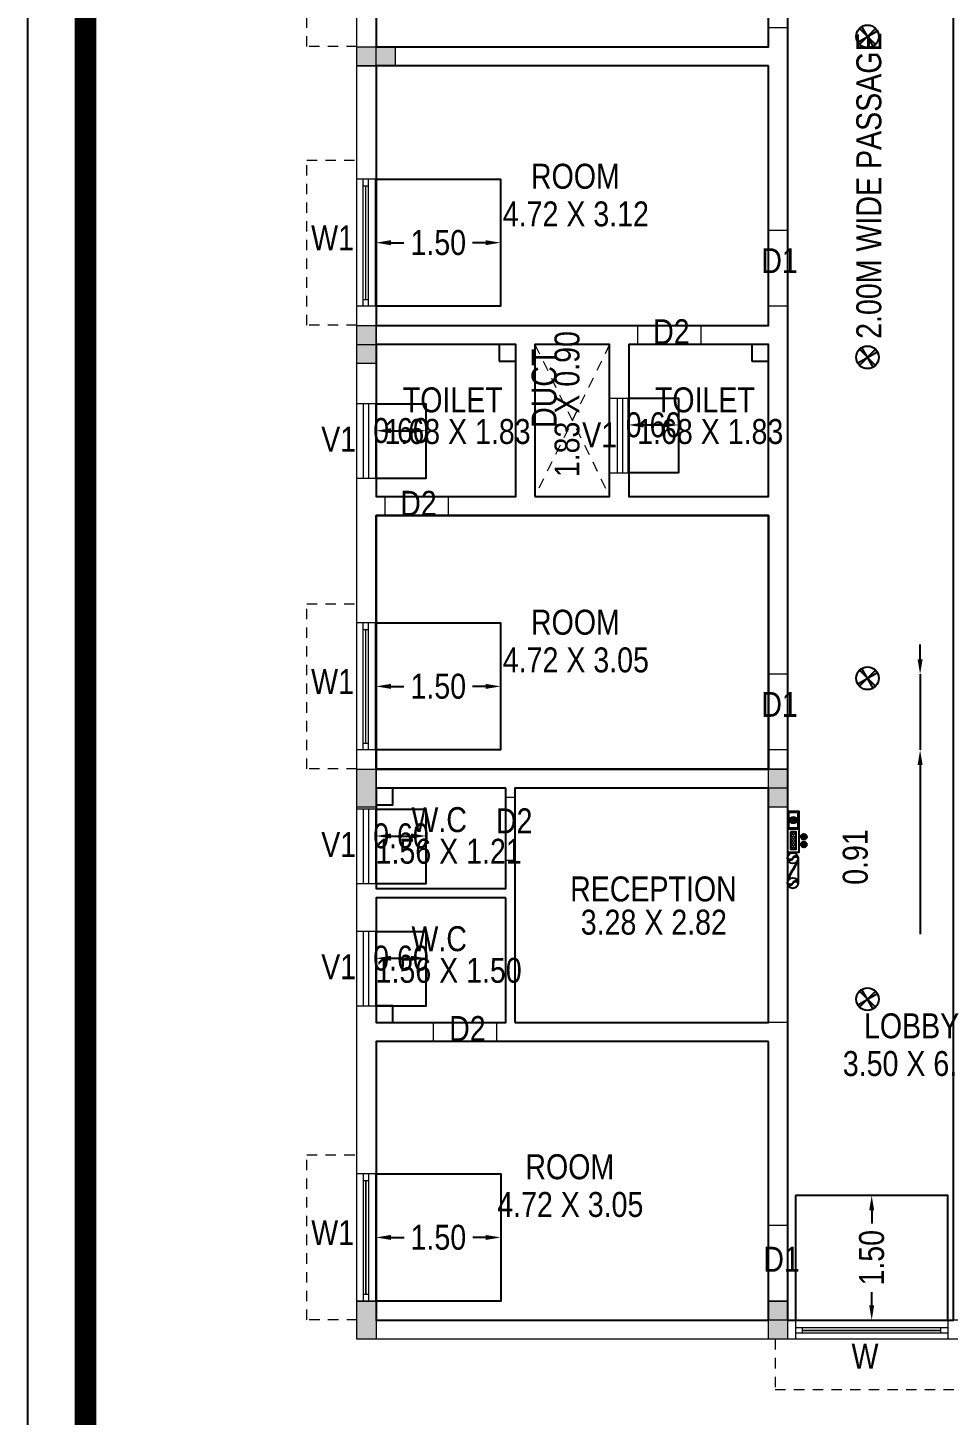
# Model space of a CAD drawing. Header units: metres. Extents: x 3750 to 6203, y 1588 to 3614.
# Drawn here: x 3757.34 to 3768.42, y 1780.73 to 1797.42 of the extents above; entities that cross this region are included whole.
import ezdxf

# ---------------------------------------------------------------- set-up
doc = ezdxf.new("R2010")
doc.units = ezdxf.units.M
doc.linetypes.add('HIDDEN2', pattern=[0.1875, 0.125, -0.0625])
for name, color, linetype in [('00', 7, 'Continuous'), ('BLK_4_FLR_2_BLT_UP_AREA_DEDUCT', 3, 'Continuous'), ('BLK_4_FLR_2_CARPET_AREA', 14, 'Continuous'), ('BLK_4_FLR_2_EXIT_WIDTH_DOOR', 2, 'Continuous'), ('BLK_4_FLR_2_REGULAR_ROOM_1', 2, 'Continuous'), ('BLK_4_FLR_2_ROOM_1_LIGHT_VENTILATION_1', 2, 'Continuous'), ('BLK_4_FLR_2_WASH', 30, 'Continuous'), ('BLK_4_FLR_2_WATER_CLOSET', 30, 'Continuous'), ('VPORTS', 6, 'Continuous')]:
    doc.layers.add(name, color=color, linetype=linetype)
doc.styles.get("Standard").update_dxf_attribs({"font": 'swissc.ttf'})
doc.styles.add('style2a', font='swissc.ttf')
doc.dimstyles.new('ISO-25', dxfattribs={"dimtxt": 0.6, "dimasz": 0.18, "dimexe": 1.25, "dimexo": 0.625, "dimtad": 1, "dimdsep": 46, "dimtxsty": 'Standard', "dimcen": 0.18, "dimse1": 1, "dimse2": 1, "dimadec": 0, "dimazin": 0, "dimtfac": 1, "dimtmove": 0, "dimatfit": 3, "dimfxl": 0, "dimarcsym": 0})
doc.dimstyles.get("Standard").update_dxf_attribs({"dimtxt": 0.3, "dimasz": 0.18, "dimexe": 0.18, "dimexo": 0.0625, "dimgap": 0.09, "dimtad": 0, "dimzin": 0, "dimdsep": 46, "dimtxsty": 'style2a', "dimcen": 0.09, "dimse1": 1, "dimse2": 1, "dimadec": 0, "dimazin": 0, "dimtfac": 1, "dimtofl": 0, "dimtmove": 0, "dimatfit": 3, "dimfxl": 0, "dimtolj": 1, "dimtzin": 0, "dimarcsym": 0})

# ---------------------------------------------------------------- blocks, each defined once
blk = doc.blocks.new('*D215')
at = {"layer": 'BLK_4_FLR_2_ROOM_1_LIGHT_VENTILATION_1', "color": 0, "lineweight": -2}
blk.add_line((3761.712405514102, 1786.229813071622), (3761.952405514101, 1786.229813071622), dxfattribs=at)
at = {"layer": 'BLK_4_FLR_2_ROOM_1_LIGHT_VENTILATION_1', "color": 0}
for points in [[(3761.712405514102, 1786.259813071622), (3761.712405514102, 1786.199813071622), (3761.532405514103, 1786.229813071622)], [(3761.952405514101, 1786.259813071622), (3761.952405514101, 1786.199813071622), (3762.132405514102, 1786.229813071622)]]:
    blk.add_solid(points, dxfattribs=at)
at = {"layer": 'Defpoints', "color": 0}
for p in [(3762.132405514102, 1786.229813071622), (3761.532405514103, 1786.103084249519, 3.668906841115132), (3762.132405514102, 1786.103084249519, 3.668906841115132)]:
    blk.add_point(p, dxfattribs=at)
at = {"layer": 'BLK_4_FLR_2_ROOM_1_LIGHT_VENTILATION_1', "color": 0, "insert": (3761.832405514101, 1786.229813071622), "char_height": 0.3, "attachment_point": 5, "style": 'style2a'}
blk.add_mtext('\\A1;0.60', dxfattribs=at)
blk = doc.blocks.new('*D216')
at = {"layer": 'BLK_4_FLR_2_ROOM_1_LIGHT_VENTILATION_1', "color": 0, "lineweight": -2}
blk.add_line((3761.712405514102, 1787.700270637841), (3761.952405514101, 1787.700270637841), dxfattribs=at)
at = {"layer": 'BLK_4_FLR_2_ROOM_1_LIGHT_VENTILATION_1', "color": 0}
for points in [[(3761.712405514102, 1787.730270637841), (3761.712405514102, 1787.670270637842), (3761.532405514103, 1787.700270637841)], [(3761.952405514101, 1787.730270637841), (3761.952405514101, 1787.670270637842), (3762.132405514102, 1787.700270637841)]]:
    blk.add_solid(points, dxfattribs=at)
at = {"layer": 'Defpoints', "color": 0}
for p in [(3761.532405514103, 1787.573541815739, 3.668906841115132), (3762.132405514102, 1787.700270637841), (3762.132405514102, 1787.573541815739, 3.668906841115132)]:
    blk.add_point(p, dxfattribs=at)
at = {"layer": 'BLK_4_FLR_2_ROOM_1_LIGHT_VENTILATION_1', "color": 0, "insert": (3761.832405514101, 1787.700270637841), "char_height": 0.3, "attachment_point": 5, "style": 'style2a'}
blk.add_mtext('\\A1;0.60', dxfattribs=at)
blk = doc.blocks.new('*D217')
at = {"layer": 'BLK_4_FLR_2_ROOM_1_LIGHT_VENTILATION_1', "color": 0, "lineweight": -2}
blk.add_line((3761.712405514094, 1792.57522975847), (3761.952405514096, 1792.57522975847), dxfattribs=at)
at = {"layer": 'BLK_4_FLR_2_ROOM_1_LIGHT_VENTILATION_1', "color": 0}
for points in [[(3761.712405514094, 1792.60522975847), (3761.712405514094, 1792.54522975847), (3761.532405514095, 1792.57522975847)], [(3761.952405514096, 1792.60522975847), (3761.952405514096, 1792.54522975847), (3762.132405514098, 1792.57522975847)]]:
    blk.add_solid(points, dxfattribs=at)
at = {"layer": 'Defpoints', "color": 0}
for p in [(3762.132405514098, 1792.57522975847), (3761.532405514095, 1792.448500936368, 3.668906841115462), (3762.132405514098, 1792.448500936368, 3.668906841115462)]:
    blk.add_point(p, dxfattribs=at)
at = {"layer": 'BLK_4_FLR_2_ROOM_1_LIGHT_VENTILATION_1', "color": 0, "insert": (3761.832405514095, 1792.57522975847), "char_height": 0.3, "attachment_point": 5, "style": 'style2a'}
blk.add_mtext('\\A1;0.60', dxfattribs=at)
blk = doc.blocks.new('*D218')
at = {"layer": 'BLK_4_FLR_2_ROOM_1_LIGHT_VENTILATION_1', "color": 0, "lineweight": -2}
blk.add_line((3764.751812908524, 1792.644291120927), (3764.991812908525, 1792.644291120927), dxfattribs=at)
at = {"layer": 'BLK_4_FLR_2_ROOM_1_LIGHT_VENTILATION_1', "color": 0}
for points in [[(3764.751812908524, 1792.674291120928), (3764.751812908524, 1792.614291120927), (3764.571812908524, 1792.644291120927)], [(3764.991812908525, 1792.674291120928), (3764.991812908525, 1792.614291120927), (3765.171812908525, 1792.644291120927)]]:
    blk.add_solid(points, dxfattribs=at)
at = {"layer": 'Defpoints', "color": 0}
for p in [(3765.171812908525, 1792.644291120927), (3764.571812908524, 1792.517562298825, 3.668906841115464), (3765.171812908525, 1792.517562298825, 3.668906841115464)]:
    blk.add_point(p, dxfattribs=at)
at = {"layer": 'BLK_4_FLR_2_ROOM_1_LIGHT_VENTILATION_1', "color": 0, "insert": (3764.871812908524, 1792.644291120927), "char_height": 0.3, "attachment_point": 5, "style": 'style2a'}
blk.add_mtext('\\A1;0.60', dxfattribs=at)
blk = doc.blocks.new('*D223')
at = {"layer": 'BLK_4_FLR_2_ROOM_1_LIGHT_VENTILATION_1', "color": 0, "lineweight": -2}
for p, q in [((3761.711006708095, 1794.836660264484), (3761.867240474329, 1794.836660264484)), ((3762.851006708096, 1794.836660264484), (3762.694772941863, 1794.836660264484))]:
    blk.add_line(p, q, dxfattribs=at)
at = {"layer": 'BLK_4_FLR_2_ROOM_1_LIGHT_VENTILATION_1', "color": 0}
for points in [[(3761.711006708095, 1794.866660264484), (3761.711006708095, 1794.806660264484), (3761.531006708096, 1794.836660264484)], [(3762.851006708096, 1794.866660264484), (3762.851006708096, 1794.806660264484), (3763.031006708096, 1794.836660264484)]]:
    blk.add_solid(points, dxfattribs=at)
at = {"layer": 'Defpoints', "color": 0}
for p in [(3761.531006708096, 1794.836660264484, 3.668906841115462), (3763.031006708096, 1794.836660264484, 3.668906841115462), (3763.031006708096, 1794.836660264484)]:
    blk.add_point(p, dxfattribs=at)
at = {"layer": 'BLK_4_FLR_2_ROOM_1_LIGHT_VENTILATION_1', "color": 0, "insert": (3762.281006708096, 1794.836660264484), "char_height": 0.3, "attachment_point": 5, "style": 'style2a'}
blk.add_mtext('\\A1;1.50', dxfattribs=at)
blk = doc.blocks.new('*D224')
at = {"layer": 'BLK_4_FLR_2_ROOM_1_LIGHT_VENTILATION_1', "color": 0, "lineweight": -2}
for p, q in [((3761.711006708085, 1789.499850510883), (3761.867240474319, 1789.499850510883)), ((3762.851006708085, 1789.499850510883), (3762.694772941851, 1789.499850510883))]:
    blk.add_line(p, q, dxfattribs=at)
at = {"layer": 'BLK_4_FLR_2_ROOM_1_LIGHT_VENTILATION_1', "color": 0}
for points in [[(3761.711006708085, 1789.529850510882), (3761.711006708085, 1789.469850510883), (3761.531006708085, 1789.499850510883)], [(3762.851006708085, 1789.529850510882), (3762.851006708085, 1789.469850510883), (3763.031006708085, 1789.499850510883)]]:
    blk.add_solid(points, dxfattribs=at)
at = {"layer": 'Defpoints', "color": 0}
for p in [(3761.531006708085, 1789.499850510883, 3.668906841115462), (3763.031006708085, 1789.499850510883, 3.668906841115462), (3763.031006708085, 1789.499850510883)]:
    blk.add_point(p, dxfattribs=at)
at = {"layer": 'BLK_4_FLR_2_ROOM_1_LIGHT_VENTILATION_1', "color": 0, "insert": (3762.281006708085, 1789.499850510883), "char_height": 0.3, "attachment_point": 5, "style": 'style2a'}
blk.add_mtext('\\A1;1.50', dxfattribs=at)
blk = doc.blocks.new('*D225')
at = {"layer": 'BLK_4_FLR_2_ROOM_1_LIGHT_VENTILATION_1', "color": 0, "lineweight": -2}
for p, q in [((3761.7124055141, 1782.871833642908), (3761.868639280333, 1782.871833642908)), ((3762.852405514099, 1782.871833642908), (3762.696171747865, 1782.871833642908))]:
    blk.add_line(p, q, dxfattribs=at)
at = {"layer": 'BLK_4_FLR_2_ROOM_1_LIGHT_VENTILATION_1', "color": 0}
for points in [[(3761.7124055141, 1782.901833642908), (3761.7124055141, 1782.841833642908), (3761.532405514099, 1782.871833642908)], [(3762.852405514099, 1782.901833642908), (3762.852405514099, 1782.841833642908), (3763.032405514099, 1782.871833642908)]]:
    blk.add_solid(points, dxfattribs=at)
at = {"layer": 'Defpoints', "color": 0}
for p in [(3761.532405514099, 1782.871833642908, 3.668906841115462), (3763.032405514099, 1782.871833642908, 3.668906841115462), (3763.032405514099, 1782.871833642908)]:
    blk.add_point(p, dxfattribs=at)
at = {"layer": 'BLK_4_FLR_2_ROOM_1_LIGHT_VENTILATION_1', "color": 0, "insert": (3762.282405514099, 1782.871833642908), "char_height": 0.3, "attachment_point": 5, "style": 'style2a'}
blk.add_mtext('\\A1;1.50', dxfattribs=at)
blk = doc.blocks.new('*D227')
at = {"layer": 'BLK_4_FLR_2_ROOM_1_LIGHT_VENTILATION_1', "color": 0, "lineweight": -2}
for p, q in [((3767.496354029427, 1783.197232423709), (3767.496354029427, 1783.040998657475)), ((3767.496354029427, 1782.057232423708), (3767.496354029427, 1782.213466189943))]:
    blk.add_line(p, q, dxfattribs=at)
at = {"layer": 'BLK_4_FLR_2_ROOM_1_LIGHT_VENTILATION_1', "color": 0}
for points in [[(3767.466354029425, 1783.197232423709), (3767.526354029427, 1783.197232423709), (3767.496354029427, 1783.37723242371)], [(3767.466354029425, 1782.057232423708), (3767.526354029427, 1782.057232423708), (3767.496354029427, 1781.877232423708)]]:
    blk.add_solid(points, dxfattribs=at)
at = {"layer": 'Defpoints', "color": 0}
for p in [(3767.496354029385, 1783.37723242371, 3.668906841115433), (3767.496354029385, 1781.877232423708, 3.668906841115433), (3767.496354029427, 1781.877232423708)]:
    blk.add_point(p, dxfattribs=at)
at = {"layer": 'BLK_4_FLR_2_ROOM_1_LIGHT_VENTILATION_1', "color": 0, "insert": (3767.496354029425, 1782.627232423707), "char_height": 0.3, "attachment_point": 5, "rotation": 90, "style": 'style2a'}
blk.add_mtext('\\A1;1.50', dxfattribs=at)
blk = doc.blocks.new('*D304')
at = {"layer": 'BLK_4_FLR_2_EXIT_WIDTH_DOOR', "color": 0, "lineweight": -2}
for p, q in [((3768.079179126369, 1789.825242674043), (3768.079179126369, 1790.005242674042)), ((3768.079179126369, 1789.645242674042), (3768.079179126369, 1788.735242674043)), ((3768.079179126369, 1788.555242674042), (3768.079179126369, 1786.520372544172))]:
    blk.add_line(p, q, dxfattribs=at)
at = {"layer": 'BLK_4_FLR_2_EXIT_WIDTH_DOOR', "color": 0}
for points in [[(3768.049179126368, 1789.825242674043), (3768.109179126369, 1789.825242674043), (3768.079179126369, 1789.645242674042)], [(3768.049179126368, 1788.555242674042), (3768.109179126369, 1788.555242674042), (3768.079179126369, 1788.735242674043)]]:
    blk.add_solid(points, dxfattribs=at)
at = {"layer": 'Defpoints', "color": 0}
for p in [(3768.481630812491, 1789.645242674042, 3.668906841115462), (3768.079179126369, 1788.735242674043), (3768.481630812491, 1788.735242674043, 3.668906841115462)]:
    blk.add_point(p, dxfattribs=at)
at = {"layer": 'BLK_4_FLR_2_EXIT_WIDTH_DOOR', "color": 0, "insert": (3767.300185619876, 1787.447807609106), "char_height": 0.3, "attachment_point": 5, "rotation": 90}
blk.add_mtext('0.91', dxfattribs=at)
blk = doc.blocks.new('siern')
blk.add_hatch(color=5).paths.add_polyline_path([(-0.1593222198534196, 4.061119889346909, -0.050918795279975), (-2.084215844903134, 0.0151086477926867, 0.0925672966546958), (-4.033540109677136, -4.074294274310353, -0.0032073073232835), (-4.026732467605971, -4.061119889249931, -0.0483688946395163), (-3.836825126619751, -3.704532133112332, -0.0178884246563004), (-1.736111600250296, -0.1050856800138717, 0.1175623139878069)])
at = {"layer": 'VPORTS', "lineweight": 18}
h = blk.add_hatch(color=20, dxfattribs=at)
edge = h.paths.add_edge_path()
edge.add_arc((-3.003242993894826, 5.125836620620271), 1.15591213153334, 152.305571092109, 342.6944289075761)
edge.add_arc((-1.069537870018141, 4.324869732675344), 0.947658435111645, -16.15980825423901, 151.159808253957, ccw=False)
edge.add_arc((-1.182811693612317, 4.598336933856721), 1.155912131525198, 332.3055710921348, 522.6944289076076)
edge.add_arc((-3.116516817488141, 5.399303821803434), 0.9476584351198534, 163.8401917457499, 331.159808253898, ccw=False)
h = blk.add_hatch(color=20, dxfattribs=at)
edge = h.paths.add_edge_path()
edge.add_arc((-3.003242993894497, -4.598336933864606), 1.155912131531942, 152.3055710922763, 342.6944289077433)
edge.add_arc((-1.069537870018141, -5.399303821805893), 0.947658435111645, -16.15980825423901, 151.159808253957, ccw=False)
edge.add_arc((-1.182811693611987, -5.125836620620876), 1.155912131526594, 332.3055710919675, 522.6944289074403)
edge.add_arc((-3.116516817488947, -4.324869732677806), 0.9476584351170516, 163.8401917461589, 331.1598082543069, ccw=False)
at = {"color": 1}
for points in [[(-4.186054687499563, -4.862086777240619), (-4.186054687499563, 4.862086777240619)], [(0, -4.862086777240619), (0, 4.862086777240619)]]:
    blk.add_lwpolyline(points, dxfattribs=at)
at = {"color": 5}
blk.add_lwpolyline([(-0.1593222198534196, 4.061119889346909, -0.050918795279975), (-2.084215844903134, 0.0151086477926867, 0.0925672966540532), (-4.033540109669047, -4.074294274279964, -0.0196862209365316), (-1.736111600250296, -0.1050856800138717, 0.1175623139878069)], format="xyb", close=True, dxfattribs=at)
at = {"layer": 'VPORTS', "color": 251, "lineweight": 18}
for points in [[(-4.026732467633336, 5.663053665186451, 1.095032819744272), (-1.899656831361426, 4.781990088442399, -0.8950427931265029), (-0.159322219880778, 4.061119889294785, 1.095032819744327), (-2.286397856138135, 4.942183466031565, -0.8950427931261273)], [(-4.026732467633336, -4.061119889302061, 1.095032819744272), (-1.899656831361426, -4.942183466038841, -0.8950427931265029), (-0.159322219880778, -5.663053665186451, 1.095032819744327), (-2.286397856138135, -4.781990088442399, -0.8950427931261273)]]:
    blk.add_lwpolyline(points, format="xyb", close=True, dxfattribs=at)
at = {"layer": 'VPORTS'}
for centre in [(-2.093027343749779, 4.862086777240619), (-2.093027343749779, -4.862086777240619)]:
    blk.add_circle(centre, 2.09302734375, dxfattribs=at)
at = {"layer": 'VPORTS', "lineweight": 18}
blk.add_circle((-2.093027343749779, -4.862086777240619), 2.09302734375, dxfattribs=at)
blk = doc.blocks.new('EmerLight')
h = blk.add_hatch(color=1)
edge = h.paths.add_edge_path()
edge.add_arc((0, 12.75), 2.25, 0, 360)
h = blk.add_hatch(color=1)
edge = h.paths.add_edge_path()
edge.add_arc((6, 12.75), 2.25, 0, 360)
at = {"lineweight": 18}
h = blk.add_hatch(dxfattribs=at)
h.set_pattern_fill('HONEY', color=145, scale=7.5, style=0)
h.set_pattern_definition([(0, (-23575.41711731013, -1310.215376773727), (1.40625, 0.8118988124999997), [0.9375, -1.875]), (120, (-23575.41711731013, -1310.215376773727), (-1.406249996927416, 0.8118988178218671), [0.9374999999999996, -1.874999999999999]), (59.99999999999999, (-23575.41711731013, -1310.215376773727), (3.0725816e-09, 1.623797630321865), [-1.875, 0.9375])])
h.paths.add_polyline_path([(-3.75, 2.25), (9.75, 2.25), (9.75, 6.75), (-3.75, 6.75)])
for points in [[(-0.375, 9), (0.375, 9), (0.375, 10.53147008133764, -0.083920216900384), (-0.375, 10.53147008133764)], [(6.375, 10.53147008133764, -0.083920216900384), (5.625, 10.53147008133764), (5.625, 9), (6.375, 9)]]:
    blk.add_hatch(color=171).paths.add_polyline_path(points)
at = {"color": 5}
for points in [[(-6, 0), (12, 0), (12, 9), (-6, 9)], [(-3.75, 2.25), (9.75, 2.25), (9.75, 6.75), (-3.75, 6.75)]]:
    blk.add_lwpolyline(points, close=True, dxfattribs=at)
at = {"color": 171}
for points in [[(-0.375, 10.53147008133766), (-0.375, 9)], [(0.375, 10.53147008133766), (0.375, 9)], [(5.625, 10.53147008133766), (5.625, 9)], [(6.375, 10.53147008133766), (6.375, 9)]]:
    blk.add_lwpolyline(points, dxfattribs=at)
at = {"color": 1}
for centre in [(0, 12.75), (6, 12.75)]:
    blk.add_circle(centre, 2.25, dxfattribs=at)
blk = doc.blocks.new('switch1')
for points in [[(-7.875, 10.34466991411068), (-7.5, 9.96966991411068), (-7.5, 2.030330085889318), (-7.875, 1.655330085889318)], [(7.344669914111362, 10.87500000000051), (6.969669914111362, 10.5), (-6.969669914111362, 10.50000000000051), (-7.344669914111362, 10.875)], [(-7.344669914111362, 1.124999999999487), (-6.969669914111362, 1.5), (6.969669914111362, 1.499999999999485), (7.344669914111362, 1.125)], [(7.875, 1.655330085889318), (7.5, 2.030330085889318), (7.5, 9.96966991411068), (7.875, 10.34466991411068)]]:
    blk.add_hatch(color=254).paths.add_polyline_path(points)
h = blk.add_hatch(color=20)
edge = h.paths.add_edge_path()
edge.add_arc((0, 6), 3.75, 0, 360)
edge = h.paths.add_edge_path(flags=17)
edge.add_arc((0, 6), 2.25, 0, 360)
h = blk.add_hatch()
h.set_pattern_fill('ANSI31', color=1, scale=0.3, style=0)
h.set_pattern_definition([(45, (0, 0), (-0.6735192090801866, 0.6735192090801866), [])])
edge = h.paths.add_edge_path()
edge.add_arc((0, 6), 2.25, 0, 360)
at = {"color": 7, "lineweight": 25}
blk.add_lwpolyline([(-9, 0), (9, 0), (9, 12), (-9, 12)], close=True, dxfattribs=at)
at = {"color": 7, "lineweight": 20}
for points in [[(-7.875, 10.34466991411068), (-7.5, 9.96966991411068), (-7.5, 2.030330085889318), (-7.875, 1.655330085889318)], [(7.344669914111362, 10.87500000000051), (6.969669914111362, 10.5), (-6.969669914111362, 10.50000000000051), (-7.344669914111362, 10.875)], [(-7.344669914111362, 1.124999999999487), (-6.969669914111362, 1.5), (6.969669914111362, 1.499999999999485), (7.344669914111362, 1.125)], [(7.875, 1.655330085889318), (7.5, 2.030330085889318), (7.5, 9.96966991411068), (7.875, 10.34466991411068)]]:
    blk.add_lwpolyline(points, close=True, dxfattribs=at)
at = {"color": 20, "lineweight": 5}
for radius in [3.75, 2.25]:
    blk.add_circle((0, 6), radius, dxfattribs=at)
blk = doc.blocks.new('auto-sprinkler')
at = {"layer": '00'}
h = blk.add_hatch(color=161, dxfattribs=at)
h.dxf.hatch_style = 1
h.paths.add_polyline_path([(5.82e-14, -1.293e-13), (-0.0750000000000014, 0.1299038105677039, 0.0655434628151658), (-0.106066017177958, 0.1060660171780574)])
h.paths.add_polyline_path([(-1.805e-13, -6.54e-14), (0.1299038105676527, 0.0749999999999943, 0.0655434628153172), (0.1060660171779424, 0.1060660171780148)])
h.paths.add_polyline_path([(0.0749999999999432, -0.1299038105676598, 0.0655434628150144), (0.1060660171778358, -0.1060660171780774), (5.83e-14, -1.293e-13)])
h.paths.add_polyline_path([(-0.129903810567711, -0.0749999999999502, 0.0655434628151658), (-0.1060660171780645, -0.1060660171779068), (-1.804e-13, -6.53e-14)])
at = {"layer": '00', "color": 170}
for points in [[(-0.1299038105676409, -0.0749999999999098), (0.1299038105675827, 0.0749999999999538)], [(-0.1060660171781656, -0.1060660171780079), (0.1060660171777663, 0.1060660171778387)], [(0.1060660171777663, -0.1060660171780079), (-0.1060660171778245, 0.106066017177924)], [(0.0749999999999027, -0.1299038105675898), (-0.0749999999999609, 0.1299038105676338)]]:
    blk.add_lwpolyline(points, dxfattribs=at)
blk.add_circle((-2.91e-14, 2.2e-14), 0.15, dxfattribs=at)

msp = doc.modelspace()

# ---------------------------------------------------------------- hatches: boundary and pattern name
at = {"lineweight": 18, "ltscale": 10}
h = msp.add_hatch(color=256, dxfattribs=at)
h.dxf.hatch_style = 1
h.paths.add_polyline_path([(3761.302405514099, 1797.192063513308), (3761.302405514099, 1796.962063513305), (3761.762405514101, 1796.962063513305), (3761.762405514101, 1797.192063513308)])
h = msp.add_hatch(color=256, dxfattribs=at)
h.dxf.hatch_style = 1
h.paths.add_polyline_path([(3761.302405514099, 1793.382055893309), (3761.532405514103, 1793.382055893309), (3761.532405514103, 1793.842055893309), (3761.302405514099, 1793.842055893309)])
h = msp.add_hatch(color=256, dxfattribs=at)
h.dxf.hatch_style = 1
h.paths.add_polyline_path([(3761.302405514092, 1788.045246139708), (3761.532405514095, 1788.045246139708), (3761.532405514095, 1788.505246139707), (3761.302405514092, 1788.505246139707)])
h = msp.add_hatch(color=256, dxfattribs=at)
h.dxf.hatch_style = 1
h.paths.add_polyline_path([(3766.254015877282, 1788.045246139708), (3766.484015877285, 1788.045246139708), (3766.484015877285, 1788.505246139707), (3766.254015877282, 1788.505246139707)])
h = msp.add_hatch(color=256, dxfattribs=at)
h.dxf.hatch_style = 1
h.paths.add_polyline_path([(3761.302405514092, 1781.647232423707), (3761.532405514095, 1781.647232423707), (3761.532405514095, 1782.107232423707), (3761.302405514092, 1782.107232423707)])
h = msp.add_hatch(color=256, dxfattribs=at)
h.dxf.hatch_style = 1
h.paths.add_polyline_path([(3766.254015877282, 1781.647232423707), (3766.484015877285, 1781.647232423707), (3766.484015877285, 1782.107232423707), (3766.254015877282, 1782.107232423707)])

# ---------------------------------------------------------------- linework, layer by layer
for p, q in [((3761.302405514099, 1781.647232423707, 3.668906841115462), (3761.302405514099, 1806.031281191708, 3.668906841115462)), ((3761.532405514106, 1791.785242674041, 3.668906841115462), (3761.532405514103, 1802.297881857742, 3.668906841115462)), ((3766.254015877292, 1797.192063513308, 3.668906841115462), (3766.254015877286, 1797.422063513308, 3.668906841115462)), ((3766.484015877278, 1797.422063513308, 3.668906841115462), (3766.254015877292, 1797.422063513308, 3.668906841115462)), ((3766.484015877281, 1794.982055893308, 3.668906841115462), (3766.484015877278, 1797.422063513308, 3.668906841115462)), ((3761.302405514099, 1797.192063513308, 3.668906841115462), (3766.254015877289, 1797.192063513308, 3.668906841115462)), ((3761.302405514099, 1796.962063513309, 3.668906841115462), (3766.254015877289, 1796.962063513309, 3.668906841115462)), ((3766.254015877292, 1794.982055893308, 3.668906841115462), (3766.254015877292, 1796.962063513309, 3.668906841115462)), ((3766.484015877281, 1794.982055893308, 3.668906841115462), (3766.254015877297, 1794.982055893308, 3.668906841115462)), ((3766.254015877292, 1793.842055893309, 3.668906841115462), (3766.254015877292, 1794.07205589331, 3.668906841115462)), ((3766.484015877278, 1794.07205589331, 3.668906841115462), (3766.254015877292, 1794.07205589331, 3.668906841115462)), ((3766.484015877281, 1789.645242674042, 3.668906841115462), (3766.484015877281, 1794.07205589331, 3.668906841115462)), ((3761.302405514099, 1793.842055893309, 3.668906841115462), (3764.683210695707, 1793.842055893309, 3.668906841115462)), ((3764.683210695696, 1793.612055893309, 3.668906841115462), (3764.683210695704, 1793.842055893309, 3.668906841115462)), ((3765.443210695702, 1793.842055893309, 3.668906841115462), (3766.254015877286, 1793.842055893309, 3.668906841115462)), ((3765.443210695698, 1793.612055893309, 3.668906841115462), (3765.443210695702, 1793.842055893309, 3.668906841115462)), ((3761.302405514099, 1793.612055893309, 3.668906841115462), (3763.213210695704, 1793.612055893309, 3.668906841115462)), ((3763.213210695699, 1791.785242674041, 3.668906841115462), (3763.213210695699, 1793.612055893309, 3.668906841115462)), ((3763.443210695704, 1793.612055893309, 3.668906841115462), (3764.343210695703, 1793.612055893309, 3.668906841115462)), ((3763.443210695697, 1791.785242674041, 3.668906841115462), (3763.443210695697, 1793.612055893309, 3.668906841115462)), ((3764.343210695701, 1791.785242674041, 3.668906841115462), (3764.343210695701, 1793.612055893309, 3.668906841115462)), ((3764.573210695703, 1793.612055893309, 3.668906841115462), (3764.683210695693, 1793.612055893309, 3.668906841115462)), ((3764.573210695699, 1791.785242674041, 3.668906841115462), (3764.573210695699, 1793.612055893309, 3.668906841115462)), ((3765.443210695698, 1793.612055893309, 3.668906841115462), (3766.254015877286, 1793.612055893309, 3.668906841115462)), ((3766.254015877297, 1791.785242674041, 3.668906841115462), (3766.254015877292, 1793.612055893309, 3.668906841115462)), ((3761.642405514095, 1791.785242674041, 3.668906841115462), (3761.532405514095, 1791.785242674041, 3.668906841115462)), ((3761.642405514098, 1791.555242674041, 3.668906841115462), (3761.642405514098, 1791.785242674041, 3.668906841115462)), ((3763.213210695699, 1791.785242674041, 3.668906841115462), (3762.402405514093, 1791.785242674041, 3.668906841115462)), ((3762.402405514083, 1791.555242674041, 3.668906841115462), (3762.40240551409, 1791.785242674041, 3.668906841115462)), ((3764.343210695701, 1791.785242674041, 3.668906841115462), (3763.443210695704, 1791.785242674041, 3.668906841115462)), ((3766.254015877292, 1791.785242674041, 3.668906841115462), (3764.573210695696, 1791.785242674041, 3.668906841115462)), ((3761.532405514103, 1787.067232423708, 3.668906841115462), (3761.532405514106, 1791.555242674041, 3.668906841115462)), ((3761.642405514098, 1791.555242674041, 3.668906841115462), (3761.532405514095, 1791.555242674041, 3.668906841115462)), ((3766.254015877292, 1791.555242674041, 3.668906841115462), (3762.402405514079, 1791.555242674041, 3.668906841115462)), ((3766.254015877297, 1789.645242674042, 3.668906841115462), (3766.254015877297, 1791.555242674041, 3.668906841115462)), ((3766.484015877281, 1789.645242674042, 3.668906841115462), (3766.254015877297, 1789.645242674042, 3.668906841115462)), ((3766.254015877292, 1788.045246139708, 3.668906841115462), (3766.254015877297, 1788.735242674041, 3.668906841115462)), ((3766.484015877278, 1788.735242674041, 3.668906841115462), (3766.254015877292, 1788.735242674041, 3.668906841115462)), ((3766.484015877281, 1788.045246139708, 3.668906841115462), (3766.484015877281, 1788.735242674041, 3.668906841115462)), ((3766.484015877285, 1788.505242674042, 3.668906841115462), (3761.532405514095, 1788.505242674042, 3.668906841115462)), ((3763.094015877296, 1788.275242674042, 3.668906841115462), (3761.532405514103, 1788.275242674042, 3.668906841115462)), ((3763.094015877296, 1788.165242674042, 3.668906841115462), (3763.094015877296, 1788.275242674042, 3.668906841115462)), ((3763.204015877297, 1788.165242674042, 3.668906841115462), (3763.204015877297, 1788.275242674042, 3.668906841115462)), ((3766.484015877285, 1788.275242674042, 3.668906841115462), (3763.204015877297, 1788.275242674042, 3.668906841115462)), ((3763.204015877297, 1788.165242674042, 3.668906841115462), (3763.094015877296, 1788.165242674042, 3.668906841115462)), ((3763.094015877296, 1787.067232423708, 3.668906841115462), (3763.094015877296, 1787.405242674042, 3.668906841115462)), ((3763.204015877283, 1787.405242674042, 3.668906841115462), (3763.094015877296, 1787.405242674042, 3.668906841115462)), ((3763.204015877294, 1785.457232423712, 3.668906841115462), (3763.204015877291, 1787.405242674042, 3.668906841115462)), ((3763.094015877289, 1787.067232423708, 3.668906841115462), (3761.532405514103, 1787.067232423708, 3.668906841115462)), ((3763.094015877289, 1786.957232423709, 3.668906841115462), (3761.532405514103, 1786.957232423709, 3.668906841115462)), ((3761.532405514103, 1785.457232423709, 3.668906841115462), (3761.532405514103, 1786.957232423709, 3.668906841115462)), ((3763.094015877292, 1785.457232423712, 3.668906841115462), (3763.094015877296, 1786.957232423709, 3.668906841115462)), ((3762.224015877301, 1785.457232423709, 3.668906841115462), (3761.532405514103, 1785.457232423709, 3.668906841115462)), ((3762.224015877297, 1785.227232423707, 3.668906841115462), (3762.224015877297, 1785.457232423709, 3.668906841115462)), ((3763.094015877289, 1785.457232423709, 3.668906841115462), (3762.984015877297, 1785.457232423709, 3.668906841115462)), ((3762.984015877294, 1785.227232423707, 3.668906841115462), (3762.984015877294, 1785.457232423709, 3.668906841115462)), ((3766.484015877281, 1785.457232423709, 3.668906841115462), (3763.204015877291, 1785.457232423709, 3.668906841115462)), ((3766.484015877281, 1783.017232423708, 3.668906841115462), (3766.484015877281, 1785.457232423709, 3.668906841115462)), ((3762.224015877297, 1785.227232423707, 3.668906841115462), (3761.532405514103, 1785.227232423707, 3.668906841115462)), ((3761.532405514099, 1781.877232423707, 3.668906841115462), (3761.532405514106, 1785.227232423707, 3.668906841115462)), ((3766.254015877289, 1785.227232423707, 3.668906841115462), (3762.984015877297, 1785.227232423707, 3.668906841115462)), ((3766.254015877282, 1783.017232423708, 3.668906841115462), (3766.254015877292, 1785.227232423707, 3.668906841115462)), ((3766.484015877281, 1783.017232423708, 3.668906841115462), (3766.254015877289, 1783.017232423708, 3.668906841115462)), ((3766.484015877285, 1782.107232423707, 3.668906841115462), (3766.254015877282, 1782.107232423707, 3.668906841115462)), ((3766.254015877286, 1781.877232423707, 3.668906841115462), (3766.254015877289, 1782.107232423707, 3.668906841115462)), ((3766.484015877285, 1781.877232423707, 3.668906841115462), (3766.484015877288, 1782.107232423707, 3.668906841115462)), ((3773.721630812491, 1781.877232423707, 3.668906841115462), (3761.532405514099, 1781.877232423707, 3.668906841115462)), ((3773.95163081249, 1781.647232423707, 3.668906841115462), (3761.302405514099, 1781.647232423707, 3.668906841115462))]:
    msp.add_line(p, q, dxfattribs=at)
at = {"lineweight": 18}
for p, q in [((3761.531006708096, 1795.601261483685, 3.668906841115462), (3761.302406250899, 1795.601261483685, 3.668906841115462)), ((3761.374971881512, 1795.601261483685, 3.668906841115462), (3761.374971881512, 1794.072059045284, 3.668906841115462)), ((3761.438969971873, 1795.601261483685, 3.668906841115462), (3761.438969971873, 1794.072059045284, 3.668906841115462)), ((3761.374971881512, 1795.5200513325, 3.668906841115462), (3761.438969971873, 1795.5200513325, 3.668906841115462)), ((3761.531006708096, 1794.072059045284, 3.668906841115462), (3761.302406250899, 1794.072059045284, 3.668906841115462)), ((3761.374971881512, 1794.153269196467, 3.668906841115462), (3761.438969971873, 1794.153269196467, 3.668906841115462)), ((3761.532405514099, 1792.898500936368, 3.668906841115132), (3761.3038050569, 1792.898500936368, 3.668906841115132)), ((3761.376370687514, 1792.898500936368, 3.668906841115132), (3761.376370687514, 1791.998500936368, 3.668906841115132)), ((3761.440368777875, 1792.898500936368, 3.668906841115132), (3761.440368777872, 1791.998500936368, 3.668906841115132)), ((3764.343212451327, 1792.967562298825, 7.337813682226046), (3764.571812908524, 1792.967562298825, 7.337813682226046)), ((3764.435249187551, 1792.967562298825, 7.337813682226046), (3764.435249187553, 1792.067562298825, 7.337813682226046)), ((3764.499247277911, 1792.967562298825, 7.337813682226046), (3764.499247277911, 1792.067562298825, 7.337813682226046)), ((3764.343212451327, 1792.067562298825, 7.337813682226046), (3764.571812908524, 1792.067562298825, 7.337813682226046)), ((3761.532405514099, 1791.998500936368, 3.668906841115132), (3761.3038050569, 1791.998500936368, 3.668906841115132)), ((3761.531006708085, 1790.264451730082, 3.668906841115462), (3761.302406250887, 1790.264451730082, 3.668906841115462)), ((3761.374971881501, 1790.264451730082, 3.668906841115462), (3761.374971881501, 1788.735249291683, 3.668906841115462)), ((3761.438969971862, 1790.264451730082, 3.668906841115462), (3761.438969971862, 1788.735249291683, 3.668906841115462)), ((3761.374971881501, 1790.183241578898, 3.668906841115462), (3761.438969971862, 1790.183241578898, 3.668906841115462)), ((3761.531006708085, 1788.735249291683, 3.668906841115462), (3761.302406250887, 1788.735249291683, 3.668906841115462)), ((3761.374971881501, 1788.816459442865, 3.668906841115462), (3761.438969971862, 1788.816459442865, 3.668906841115462)), ((3761.532405514099, 1788.023541815739, 3.668906841115132), (3761.3038050569, 1788.023541815739, 3.668906841115132)), ((3761.376370687514, 1788.023541815739, 3.668906841115132), (3761.376370687514, 1787.123541815739, 3.668906841115132)), ((3761.440368777875, 1788.023541815739, 3.668906841115132), (3761.440368777872, 1787.123541815739, 3.668906841115132)), ((3761.532405514099, 1787.123541815739, 3.668906841115132), (3761.3038050569, 1787.123541815739, 3.668906841115132)), ((3761.532405514099, 1786.553084249518, 3.668906841115132), (3761.3038050569, 1786.553084249518, 3.668906841115132)), ((3761.376370687514, 1786.553084249518, 3.668906841115132), (3761.376370687514, 1785.653084249519, 3.668906841115132)), ((3761.440368777875, 1786.553084249518, 3.668906841115132), (3761.440368777872, 1785.653084249519, 3.668906841115132)), ((3761.532405514099, 1785.653084249519, 3.668906841115132), (3761.3038050569, 1785.653084249519, 3.668906841115132)), ((3761.532405514099, 1783.636434862108, 3.668906841115462), (3761.3038050569, 1783.636434862108, 3.668906841115462)), ((3761.376370687514, 1783.636434862108, 3.668906841115462), (3761.376370687514, 1782.107232423707, 3.668906841115462)), ((3761.376370687514, 1783.555224710925, 3.668906841115462), (3761.440368777875, 1783.555224710925, 3.668906841115462)), ((3761.440368777875, 1783.636434862108, 3.668906841115462), (3761.440368777875, 1782.107232423707, 3.668906841115462)), ((3761.532405514099, 1782.107232423707, 3.668906841115462), (3761.3038050569, 1782.107232423707, 3.668906841115462)), ((3761.376370687514, 1782.188442574891, 3.668906841115462), (3761.440368777875, 1782.188442574891, 3.668906841115462)), ((3766.581354029382, 1781.877232423707, 3.668906841115433), (3766.581354029382, 1781.64863196651, 3.668906841115433)), ((3768.411354029383, 1781.877232423707, 3.668906841115433), (3768.411354029383, 1781.64863196651, 3.668906841115433)), ((3768.411354029383, 1781.785195687485, 3.668906841115433), (3766.581354029382, 1781.785195687485, 3.668906841115433)), ((3768.411354029383, 1781.721197597123, 3.668906841115433), (3766.581354029382, 1781.721197597123, 3.668906841115433)), ((3766.662564180565, 1781.721197597123, 3.668906841115433), (3766.662564180565, 1781.785195687485, 3.668906841115433)), ((3768.330143878199, 1781.721197597123, 3.668906841115433), (3768.330143878199, 1781.785195687485, 3.668906841115433))]:
    msp.add_line(p, q, dxfattribs=at)
at = {"linetype": 'HIDDEN2', "lineweight": 18}
for p, q in [((3763.443210695692, 1793.612055893309, 3.668906841115462), (3764.343210695693, 1791.785242674041, 3.668906841115462)), ((3764.343210695693, 1793.612055893309, 3.668906841115462), (3763.443210695696, 1791.785242674041, 3.668906841115462)), ((3766.484015877281, 1785.457232423709, 3.668906841115462), (3766.484015877285, 1788.045246139708, 3.668906841115462))]:
    msp.add_line(p, q, dxfattribs=at)
msp.add_lwpolyline([(3757.340824743216, 1816.196221668608), (3848.905597230973, 1816.196221668608), (3848.905597230973, 1743.750970660079), (3757.340824743216, 1743.750970660079)], close=True)
at = {"const_width": 0.2621787911690192}
msp.add_lwpolyline([(3758.035644861156, 1744.445790778017), (3848.21077711303, 1744.445790778017), (3848.21077711303, 1815.501401550668), (3758.035644861156, 1815.501401550668)], close=True, dxfattribs=at)
at = {"linetype": 'HIDDEN2', "lineweight": 18, "elevation": 3.668906841115462}
for points in [[(3761.302405514099, 1797.195657620102), (3760.698514532621, 1797.195657620102), (3760.698514532621, 1799.181269103684), (3761.302405514099, 1799.181269103684)], [(3761.302405514099, 1793.845650000102), (3760.698514532621, 1793.845650000102), (3760.698514532621, 1795.831261483684), (3761.302405514099, 1795.831261483684)], [(3761.302405514089, 1788.508840246501), (3760.698514532609, 1788.508840246501), (3760.698514532609, 1790.494451730082), (3761.302405514089, 1790.494451730082)], [(3761.3038043201, 1781.880823378528), (3760.699913338623, 1781.880823378528), (3760.699913338623, 1783.866434862108), (3761.3038043201, 1783.866434862108)]]:
    msp.add_lwpolyline(points, dxfattribs=at)
at = {"lineweight": 18, "ltscale": 10, "elevation": 3.668906841115462}
for points in [[(3761.302405514099, 1796.962063513309), (3761.302405514099, 1797.192063513308), (3761.762405514101, 1797.192063513308), (3761.762405514101, 1796.962063513305), (3761.302405514099, 1796.962063513305)], [(3761.532405514099, 1793.382055893309), (3761.302405514099, 1793.382055893309), (3761.302405514099, 1793.842055893309), (3761.532405514103, 1793.842055893309), (3761.532405514103, 1793.382055893309)], [(3761.532405514092, 1788.045246139708), (3761.302405514092, 1788.045246139708), (3761.302405514092, 1788.505246139707), (3761.532405514095, 1788.505246139707), (3761.532405514095, 1788.045246139708)], [(3766.484015877281, 1788.045246139708), (3766.254015877282, 1788.045246139708), (3766.254015877282, 1788.505246139707), (3766.484015877285, 1788.505246139707), (3766.484015877285, 1788.045246139708)], [(3761.532405514092, 1781.647232423707), (3761.302405514092, 1781.647232423707), (3761.302405514092, 1782.107232423707), (3761.532405514095, 1782.107232423707), (3761.532405514095, 1781.647232423707)], [(3766.484015877281, 1781.647232423707), (3766.254015877282, 1781.647232423707), (3766.254015877282, 1782.107232423707), (3766.484015877285, 1782.107232423707), (3766.484015877285, 1781.647232423707)]]:
    msp.add_lwpolyline(points, dxfattribs=at)
at = {"lineweight": 18, "const_width": 0.0190500381}
for points, elevation in [([(3761.406970926694, 1795.5200513325), (3761.406970926694, 1794.153269196467)], 3.668906841115462), ([(3761.406970926683, 1790.183241578898), (3761.406970926683, 1788.816459442865)], 3.668906841115462), ([(3761.408369732698, 1783.555224710925), (3761.408369732698, 1782.188442574891)], 3.668906841115462), ([(3768.330143878199, 1781.753196642305), (3766.662564180565, 1781.753196642305)], 3.668906841115433)]:
    msp.add_lwpolyline(points, dxfattribs=dict(at, elevation=elevation))
at = {"linetype": 'HIDDEN2', "lineweight": 18}
msp.add_lwpolyline([(3766.336271601736, 1781.647231844491), (3766.336271601736, 1781.043340863013), (3768.635474040137, 1781.043340863013), (3768.635474040137, 1781.647231844491)], dxfattribs=at)
at = {"layer": 'BLK_4_FLR_2_BLT_UP_AREA_DEDUCT', "color": 14, "elevation": 3.668906841115462}
msp.add_lwpolyline([(3763.443210695696, 1791.785242674041), (3764.343210695703, 1791.785242674041), (3764.343210695703, 1793.612055893309), (3763.443210695696, 1793.612055893309)], close=True, dxfattribs=at)
at = {"layer": 'BLK_4_FLR_2_CARPET_AREA', "elevation": 3.668906841115462}
for points in [[(3768.481630812493, 1805.801281191708), (3766.484015877285, 1805.801281191708), (3766.484015877285, 1781.877232423707), (3768.481630812493, 1781.877232423707)], [(3761.532405514103, 1797.192063513308), (3766.254015877286, 1797.192063513308), (3766.254015877286, 1800.241068638474), (3761.532405514103, 1800.241068638474)], [(3766.254015877289, 1796.962063513309), (3761.532405514103, 1796.962063513309), (3761.532405514103, 1793.842055893309), (3766.254015877289, 1793.842055893309)], [(3763.213210695704, 1793.612055893309), (3761.532405514095, 1793.612055893309), (3761.532405514095, 1791.785242674041), (3763.213210695704, 1791.785242674041)], [(3766.254015877286, 1793.612055893309), (3764.573210695699, 1793.612055893309), (3764.573210695699, 1791.785242674041), (3766.254015877286, 1791.785242674041)], [(3766.254015877292, 1791.555242674041), (3761.532405514103, 1791.555242674041), (3761.532405514103, 1788.505242674042), (3766.254015877292, 1788.505242674042)], [(3763.094015877296, 1788.275242674042), (3761.532405514103, 1788.275242674042), (3761.532405514103, 1787.067232423708), (3763.094015877296, 1787.067232423708)], [(3763.204015877294, 1785.457232423712), (3766.254015877282, 1785.457232423712), (3766.254015877282, 1788.275242674042), (3763.204015877294, 1788.275242674042)], [(3763.094015877289, 1786.957232423709), (3761.532405514103, 1786.957232423709), (3761.532405514103, 1785.457232423709), (3763.094015877289, 1785.457232423709)], [(3766.254015877292, 1785.227232423707), (3761.532405514099, 1785.227232423707), (3761.532405514099, 1781.877232423707), (3766.254015877292, 1781.877232423707)]]:
    msp.add_lwpolyline(points, close=True, dxfattribs=at)
at = {"layer": 'BLK_4_FLR_2_REGULAR_ROOM_1', "color": 2, "elevation": 3.668906841115462}
for points in [[(3766.254015877282, 1788.505246139707), (3761.532405514095, 1788.505246139707), (3761.532405514095, 1791.555242674041), (3766.254015877282, 1791.555242674041)], [(3763.204015877291, 1785.457232423709), (3766.254015877282, 1785.457232423709), (3766.254015877282, 1788.275242674042), (3763.204015877291, 1788.275242674042)], [(3766.254015877281, 1785.227232423707), (3761.532405514099, 1785.227232423707), (3761.532405514099, 1781.877232423707), (3766.254015877281, 1781.877232423707)]]:
    msp.add_lwpolyline(points, close=True, dxfattribs=at)
at = {"layer": 'BLK_4_FLR_2_ROOM_1_LIGHT_VENTILATION_1', "color": 2}
for points, elevation in [([(3761.531006708096, 1795.601261483685), (3763.031006708096, 1795.601261483685), (3763.031006708096, 1794.072059045284), (3761.531006708096, 1794.072059045284)], 3.668906841115462), ([(3761.532405514095, 1792.898500936368), (3762.132405514098, 1792.898500936368), (3762.132405514098, 1791.998500936368), (3761.532405514095, 1791.998500936368)], 3.668906841115462), ([(3764.571812908524, 1792.967562298825), (3765.171812908525, 1792.967562298825), (3765.171812908525, 1792.067562298825), (3764.571812908524, 1792.067562298825)], 7.337813682226046), ([(3761.531006708085, 1790.264451730082), (3763.031006708085, 1790.264451730082), (3763.031006708085, 1788.735249291683), (3761.531006708085, 1788.735249291683)], 3.668906841115462), ([(3761.532405514103, 1788.023541815739), (3762.132405514102, 1788.023541815739), (3762.132405514102, 1787.123541815739), (3761.532405514103, 1787.123541815739)], 3.668906841115132), ([(3761.532405514103, 1786.55308424952), (3762.132405514102, 1786.55308424952), (3762.132405514102, 1785.653084249519), (3761.532405514103, 1785.653084249519)], 3.668906841115132), ([(3761.532405514099, 1783.636434862108), (3763.032405514099, 1783.636434862108), (3763.032405514099, 1782.107232423707), (3761.532405514099, 1782.107232423707)], 3.668906841115462), ([(3766.581354029382, 1783.377232423709), (3766.581354029382, 1781.877232423707), (3768.411354029383, 1781.877232423707), (3768.411354029383, 1783.377232423709)], 3.668906841115433)]:
    msp.add_lwpolyline(points, close=True, dxfattribs=dict(at, elevation=elevation))
at = {"layer": 'BLK_4_FLR_2_WASH', "color": 60, "elevation": 3.668906841115462}
for points in [[(3763.013210695693, 1793.412055893309), (3763.213210695691, 1793.412055893309), (3763.213210695691, 1793.612055893309), (3763.013210695693, 1793.612055893309)], [(3766.054015877284, 1793.412055893309), (3766.254015877282, 1793.412055893309), (3766.254015877282, 1793.612055893309), (3766.054015877284, 1793.612055893309)], [(3761.532405514103, 1788.075242674042), (3761.732405514101, 1788.075242674042), (3761.732405514101, 1788.275242674042), (3761.532405514103, 1788.275242674042)], [(3761.532405514103, 1785.457232423709), (3761.7324055141, 1785.457232423709), (3761.7324055141, 1785.657232423709), (3761.532405514103, 1785.657232423709)]]:
    msp.add_lwpolyline(points, close=True, dxfattribs=at)
at = {"layer": 'BLK_4_FLR_2_WATER_CLOSET', "color": 2, "ltscale": 0.01, "elevation": 3.668906841115462}
for points in [[(3763.213210695704, 1793.612055893309), (3761.532405514106, 1793.612055893309), (3761.532405514106, 1791.785242674041), (3763.213210695704, 1791.785242674041)], [(3766.254015877286, 1793.612055893309), (3764.573210695696, 1793.612055893309), (3764.573210695696, 1791.785242674041), (3766.254015877286, 1791.785242674041)], [(3763.094015877296, 1788.275242674042), (3761.532405514103, 1788.275242674042), (3761.532405514103, 1787.067232423708), (3763.094015877296, 1787.067232423708)], [(3763.094015877289, 1786.957232423709), (3761.532405514103, 1786.957232423709), (3761.532405514103, 1785.457232423709), (3763.094015877289, 1785.457232423709)]]:
    msp.add_lwpolyline(points, close=True, dxfattribs=at)

# ---------------------------------------------------------------- block references
at = {"xscale": 0.9078596091205212, "yscale": 0.9078596091205212, "zscale": 0.9078596091205212}
for p in [(3767.446758524079, 1797.318103436957), (3767.446758524079, 1793.457885683645), (3767.446758524079, 1789.597667930332), (3767.446758524079, 1785.73745017702)]:
    msp.add_blockref('auto-sprinkler', p, dxfattribs=at)
for name, p, xscale, yscale, zscale, rotation in [('switch1', (3766.483187390303, 1787.890410352891, 3.668906841115462), 0.0117463396757522, 0.0117463396757522, 0.0117463396757522, 270), ('EmerLight', (3766.483187390303, 1787.6915851454, 3.668906841115462), 0.0155180250680052, 0.0155180250680052, 0.0155180250680052, 270), ('siern', (3766.483187390303, 1787.284346929191, 3.668906841115462), 0.0307992739753583, 0.0307992739753583, 0.0307992739753583, 180)]:
    msp.add_blockref(name, p, dxfattribs=dict(xscale=xscale, yscale=yscale, zscale=zscale, rotation=rotation))

# ---------------------------------------------------------------- texts
at = {"lineweight": 18, "style": 'style2a'}
for s, p in [('2.00M WIDE PASSAGE', (3767.611944649589, 1793.680050835419)), ('1.83 X 0.90', (3763.980108802308, 1792.015715382239, 3.668906841115464)), ('DUCT', (3763.704114332953, 1792.608370002655, 3.668906841115464))]:
    msp.add_text(s, height=0.3, rotation=90, dxfattribs=at).set_placement(p)
for s, p in [('ROOM', (3763.39625102609, 1795.486115600116)), ('4.72 X 3.12', (3763.057689991935, 1795.032734146372)), ('W1', (3760.751071289713, 1794.744324725459)), ('D1', (3766.168525381476, 1794.470493629586)), ('D2', (3764.866496408485, 1793.615984103941)), ('TOILET', (3761.854630285979, 1792.796394892872)), ('TOILET', (3764.887395316044, 1792.796394892872)), ('V1', (3760.872726524233, 1792.323380075136, -3.668906841115794)), ('1.68 X 1.83', (3761.634081969277, 1792.416003754861)), ('V1', (3764.013060649402, 1792.375472097469, -3.668906841120342)), ('1.68 X 1.83', (3764.67488715086, 1792.416003754861)), ('D2', (3761.822662112451, 1791.552175616111)), ('ROOM', (3763.39625102609, 1790.122102755417)), ('4.72 X 3.05', (3763.057689991935, 1789.668721301675)), ('W1', (3760.751071289702, 1789.407514971857)), ('D1', (3766.168525381476, 1789.133680410317)), ('W.C', (3761.9581258484, 1787.747187676028, 3.668906841115462)), ('D2', (3762.975211465523, 1787.732351292328, 3.668906841115462)), ('V1', (3760.872726524233, 1787.448420954509, -3.668906841115794)), ('1.56 X 1.21', (3761.527029979519, 1787.366796538017, 3.668906841115462)), ('RECEPTION', (3763.868093060795, 1786.913745505813)), ('3.28 X 2.82', (3763.995860814594, 1786.514178570394)), ('W.C', (3761.9581258484, 1786.315117149718, 3.668906841115462)), ('V1', (3760.872726524233, 1785.97796338829, -3.668906841115794)), ('1.56 X 1.50', (3761.527029979519, 1785.934726011707, 3.668906841115462)), ('LOBBY', (3767.403771915573, 1785.267171552102)), ('D2', (3762.411899655122, 1785.234579622235, 3.668906841115462)), ('3.50 X 6.40', (3767.149354356837, 1784.81379009836)), ('ROOM', (3763.32923879558, 1783.572046439619)), ('4.72 X 3.05', (3762.990677761426, 1783.118664985877)), ('W1', (3760.752470095715, 1782.779498103884)), ('D1', (3766.192366764935, 1782.459751191122)), ('W', (3767.2539458362, 1781.294931643878, -3.66890684111549))]:
    msp.add_text(s, height=0.3, dxfattribs=at).set_placement(p)

# ---------------------------------------------------------------- dimensions: what is measured, and where the dimension line sits
at = {"layer": 'BLK_4_FLR_2_EXIT_WIDTH_DOOR'}
dim = msp.add_aligned_dim(p1=(3768.48163081249, 1789.645242674042, 3.668906841115462), p2=(3768.48163081249, 1788.735242674041, 3.668906841115462), distance=-0.4024516861209122, dimstyle='ISO-25', override={"dimtxt": 0.3}, dxfattribs=at)
dim.commit()
dim.dimension.update_dxf_attribs({"geometry": '*D304', "text_midpoint": (3767.300185619876, 1787.447807609106)})
at = {"layer": 'BLK_4_FLR_2_ROOM_1_LIGHT_VENTILATION_1', "color": 232}
for base, p1, p2, picture, middle in [((3763.031006708096, 1794.836660264484), (3761.531006708096, 1794.836660264484, 3.668906841115462), (3763.031006708096, 1794.836660264484, 3.668906841115462), '*D223', (3762.281006708096, 1794.836660264484)), ((3763.031006708085, 1789.499850510883), (3761.531006708085, 1789.499850510883, 3.668906841115462), (3763.031006708085, 1789.499850510883, 3.668906841115462), '*D224', (3762.281006708085, 1789.499850510883)), ((3763.032405514099, 1782.871833642908), (3761.532405514099, 1782.871833642908, 3.668906841115462), (3763.032405514099, 1782.871833642908, 3.668906841115462), '*D225', (3762.282405514099, 1782.871833642908))]:
    dim = msp.add_linear_dim(base=base, p1=p1, p2=p2, dimstyle='Standard', override={"dimtxt": 0.3, "dimdec": 2, "dimtxsty": 'style2a'}, dxfattribs=at)
    dim.commit()
    dim.dimension.update_dxf_attribs({"geometry": picture, "text_midpoint": middle})
for base, p1, p2, picture, middle in [((3762.132405514098, 1792.57522975847), (3761.532405514095, 1792.448500936368, 3.668906841115462), (3762.132405514098, 1792.448500936368, 3.668906841115462), '*D217', (3761.832405514095, 1792.57522975847)), ((3765.171812908525, 1792.644291120927, 3.66890684111058), (3764.571812908524, 1792.517562298825, 7.337813682226046), (3765.171812908525, 1792.517562298825, 7.337813682226046), '*D218', (3764.871812908524, 1792.644291120927, 3.66890684111058)), ((3762.132405514102, 1787.700270637841), (3761.532405514103, 1787.573541815739, 3.668906841115132), (3762.132405514102, 1787.573541815739, 3.668906841115132), '*D216', (3761.832405514101, 1787.700270637841)), ((3762.132405514102, 1786.229813071622), (3761.532405514103, 1786.103084249519, 3.668906841115132), (3762.132405514102, 1786.103084249519, 3.668906841115132), '*D215', (3761.832405514101, 1786.229813071622))]:
    dim = msp.add_linear_dim(base=base, p1=p1, p2=p2, dimstyle='Standard', override={"dimtxt": 0.3, "dimdec": 2, "dimtxsty": 'style2a'}, dxfattribs=at)
    dim.commit()
    dim.dimension.update_dxf_attribs({"geometry": picture, "text_midpoint": middle, "dimtype": 160})
dim = msp.add_linear_dim(base=(3767.496354029427, 1781.877232423708), p1=(3767.496354029383, 1783.377232423709, 3.668906841115433), p2=(3767.496354029383, 1781.877232423707, 3.668906841115433), angle=270, dimstyle='Standard', override={"dimtxt": 0.3, "dimdec": 2, "dimtxsty": 'style2a'}, dxfattribs=at)
dim.commit()
dim.dimension.update_dxf_attribs({"geometry": '*D227', "text_midpoint": (3767.496354029425, 1782.627232423707)})

doc.saveas('drawing.dxf')
